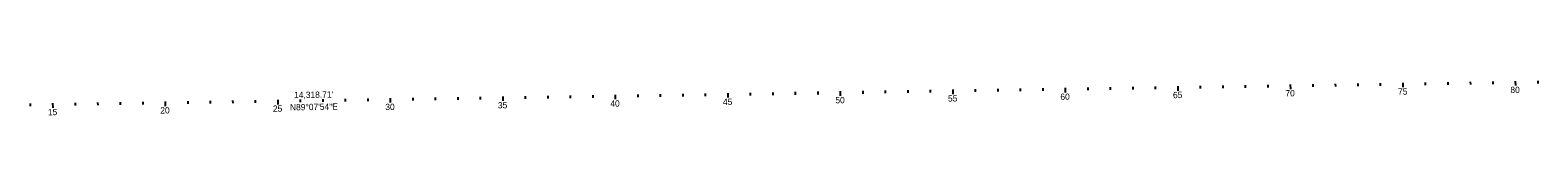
# Model space of a CAD drawing. Extents: x 117326 to 225548, y 573011 to 581051.
# Drawn here: x 212136 to 218835, y 578396 to 578550 of the extents above; entities that cross this region are included whole.
import ezdxf

# ---------------------------------------------------------------- set-up
doc = ezdxf.new("R2010")
doc.units = 0
for name, color, linetype in [('_CIVIL_CONSTRUCTION', 7, 'Continuous'), ('GE_P_Alignment_100_Cardinal_Points', 7, 'Continuous'), ('GE_P_Alignment_100_Curve_Data', 7, 'Continuous')]:
    doc.layers.add(name, color=color, linetype=linetype)

msp = doc.modelspace()

# ---------------------------------------------------------------- linework, layer by layer
at = {"layer": 'GE_P_Alignment_100_Curve_Data'}
for p, q in [((215235.4, 578495), (215235.7, 578475)), ((215335.4, 578496.6), (215335.6, 578484.6)), ((215435.4, 578498.1), (215435.6, 578486.1)), ((215535.4, 578499.6), (215535.5, 578487.6)), ((215635.3, 578501.1), (215635.5, 578489.1)), ((215735.3, 578502.6), (215735.6, 578482.6)), ((215835.3, 578504.1), (215835.5, 578492.1)), ((215935.3, 578505.6), (215935.5, 578493.7)), ((216035.3, 578507.2), (216035.5, 578495.2)), ((216135.3, 578508.7), (216135.5, 578496.7)), ((216235.3, 578510.2), (216235.6, 578490.2)), ((216335.3, 578511.7), (216335.4, 578499.7)), ((216435.3, 578513.2), (216435.4, 578501.2)), ((216535.2, 578514.7), (216535.4, 578502.7)), ((216635.2, 578516.3), (216635.4, 578504.3)), ((216735.2, 578517.8), (216735.5, 578497.8)), ((216835.2, 578519.3), (216835.4, 578507.3)), ((216935.2, 578520.8), (216935.4, 578508.8)), ((217035.2, 578522.3), (217035.4, 578510.3)), ((217135.2, 578523.8), (217135.4, 578511.8)), ((217235.2, 578525.4), (217235.5, 578505.4)), ((217335.2, 578526.9), (217335.3, 578514.9)), ((217435.1, 578528.4), (217435.3, 578516.4)), ((217535.1, 578529.9), (217535.3, 578517.9)), ((217635.1, 578531.4), (217635.3, 578519.4)), ((217735.1, 578532.9), (217735.4, 578512.9)), ((217835.1, 578534.4), (217835.3, 578522.4)), ((217935.1, 578536), (217935.3, 578524)), ((218035.1, 578537.5), (218035.3, 578525.5)), ((218135.1, 578539), (218135.2, 578527)), ((218235, 578540.5), (218235.4, 578520.5)), ((218335, 578542), (218335.2, 578530)), ((218435, 578543.5), (218435.2, 578531.5)), ((218535, 578545.1), (218535.2, 578533.1)), ((218635, 578546.6), (218635.2, 578534.6)), ((218735, 578548.1), (218735.3, 578528.1)), ((218835, 578549.6), (218835.2, 578537.6)), ((212135.7, 578448.1), (212135.9, 578436.1)), ((212235.7, 578449.6), (212236, 578429.6)), ((212335.7, 578451.1), (212335.9, 578439.1)), ((212435.7, 578452.6), (212435.9, 578440.6)), ((212535.7, 578454.1), (212535.9, 578442.1)), ((212635.7, 578455.6), (212635.9, 578443.6)), ((212735.7, 578457.2), (212736, 578437.2)), ((212835.7, 578458.7), (212835.9, 578446.7)), ((212935.7, 578460.2), (212935.8, 578448.2)), ((213035.6, 578461.7), (213035.8, 578449.7)), ((213135.6, 578463.2), (213135.8, 578451.2)), ((213235.6, 578464.7), (213235.9, 578444.7)), ((213335.6, 578466.2), (213335.8, 578454.2)), ((213435.6, 578467.8), (213435.8, 578455.8)), ((213535.6, 578469.3), (213535.8, 578457.3)), ((213635.6, 578470.8), (213635.8, 578458.8)), ((213735.6, 578472.3), (213735.9, 578452.3)), ((213835.6, 578473.8), (213835.7, 578461.8)), ((213935.5, 578475.3), (213935.7, 578463.3)), ((214035.5, 578476.9), (214035.7, 578464.9)), ((214135.5, 578478.4), (214135.7, 578466.4)), ((214235.5, 578479.9), (214235.8, 578459.9)), ((214335.5, 578481.4), (214335.7, 578469.4)), ((214435.5, 578482.9), (214435.7, 578470.9)), ((214535.5, 578484.4), (214535.7, 578472.4)), ((214635.5, 578485.9), (214635.6, 578473.9)), ((214735.5, 578487.5), (214735.8, 578467.5)), ((214835.4, 578489), (214835.6, 578477)), ((214935.4, 578490.5), (214935.6, 578478.5)), ((215035.4, 578492), (215035.6, 578480)), ((215135.4, 578493.5), (215135.6, 578481.5))]:
    msp.add_line(p, q, dxfattribs=at)

# ---------------------------------------------------------------- texts
at = {"layer": '_CIVIL_CONSTRUCTION'}
msp.add_text('N89°07\'54"E', height=28, rotation=0.86835, dxfattribs=at).set_placement((213290.5, 578417.6))
at = {"layer": 'GE_P_Alignment_100_Cardinal_Points'}
msp.add_text("14,318.71'", height=28, rotation=0.86835, dxfattribs=at).set_placement((213308.7, 578472.1))
at = {"layer": 'GE_P_Alignment_100_Curve_Data'}
for s, p in [('65', (217214.1, 578472)), ('70', (217713.6, 578479.6)), ('75', (218214, 578487.2)), ('80', (218713.5, 578494.8)), ('20', (212714.2, 578403.8)), ('25', (213214.6, 578411.4)), ('30', (213714.1, 578419)), ('35', (214214.4, 578426.6)), ('40', (214714, 578434.1)), ('45', (215214.3, 578441.7)), ('50', (215713.8, 578449.3)), ('55', (216214.2, 578456.9)), ('60', (216713.7, 578464.4)), ('15', (212214.7, 578396.2))]:
    msp.add_text(s, height=28, rotation=0.86835, dxfattribs=at).set_placement(p)

doc.saveas('drawing.dxf')
